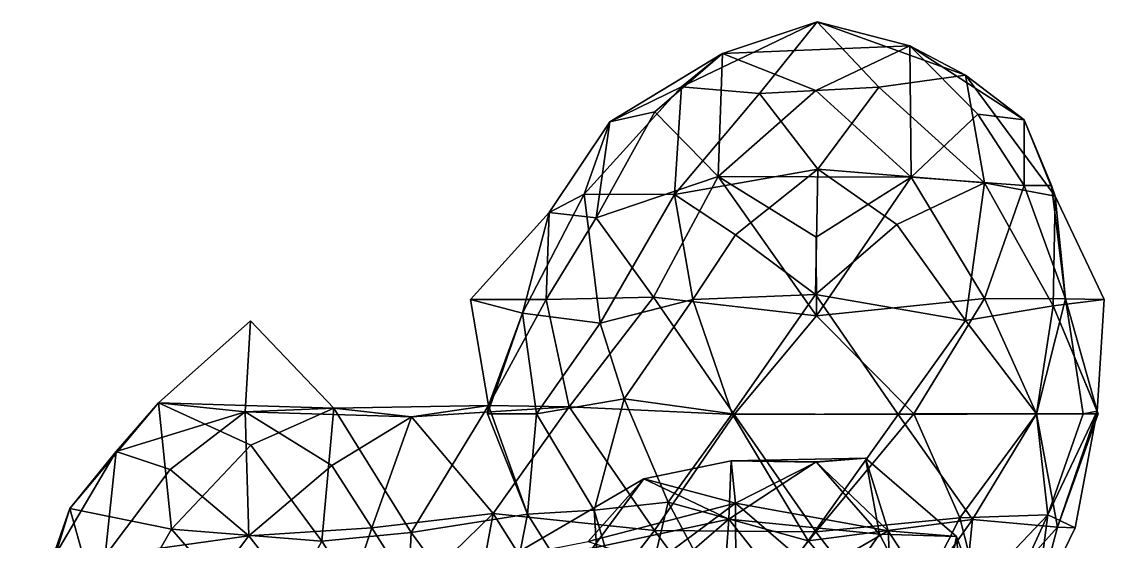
# Model space of a CAD drawing. Extents: x 290083 to 295691, y 4553739 to 4561622.
# Drawn here: x 293525.8 to 293694.8, y 4559189.9 to 4559271 of the extents above; entities that cross this region are included whole.
import ezdxf

# ---------------------------------------------------------------- set-up
doc = ezdxf.new("R2010")
doc.units = 0
doc.layers.add('Au_ppm_Pref_-_0_3', color=7, linetype='CONTINUOUS')

msp = doc.modelspace()

# ---------------------------------------------------------------- linework, layer by layer
at = {"layer": 'Au_ppm_Pref_-_0_3'}
for points in [[(293640.95, 4559259.82, 1792.34), (293628.78, 4559260.84, 1787.21), (293649.93, 4559271, 1787.57)], [(293649.93, 4559271, 1787.57), (293628.78, 4559260.84, 1787.21), (293635.2, 4559266.02, 1781.9)], [(293649.93, 4559271, 1787.57), (293635.2, 4559266.02, 1781.9), (293664.42, 4559267.25, 1781.48)], [(293659.57, 4559260.79, 1792.69), (293640.95, 4559259.82, 1792.34), (293649.93, 4559271, 1787.57)], [(293673.09, 4559262.65, 1787.24), (293659.57, 4559260.79, 1792.69), (293649.93, 4559271, 1787.57)], [(293673.09, 4559262.65, 1787.24), (293649.93, 4559271, 1787.57), (293664.42, 4559267.25, 1781.48)], [(293624.6, 4559256.91, 1777.98), (293635.2, 4559266.02, 1781.9), (293617.59, 4559255.37, 1781.8)], [(293617.59, 4559255.37, 1781.8), (293635.2, 4559266.02, 1781.9), (293628.78, 4559260.84, 1787.21)], [(293634.52, 4559246.87, 1774.72), (293635.2, 4559266.02, 1781.9), (293624.6, 4559256.91, 1777.98)], [(293635.2, 4559266.02, 1781.9), (293634.52, 4559246.87, 1774.72), (293649.76, 4559260.28, 1776.97)], [(293649.76, 4559260.28, 1776.97), (293664.42, 4559267.25, 1781.48), (293635.2, 4559266.02, 1781.9)], [(293649.76, 4559260.28, 1776.97), (293664.61, 4559246.76, 1774.86), (293664.42, 4559267.25, 1781.48)], [(293664.42, 4559267.25, 1781.48), (293682.25, 4559255.71, 1781.8), (293673.09, 4559262.65, 1787.24)], [(293675, 4559256.57, 1778.09), (293664.42, 4559267.25, 1781.48), (293664.61, 4559246.76, 1774.86)], [(293675, 4559256.57, 1778.09), (293682.25, 4559255.71, 1781.8), (293664.42, 4559267.25, 1781.48)], [(293673.09, 4559262.65, 1787.24), (293676.08, 4559245.87, 1793.32), (293659.57, 4559260.79, 1792.69)], [(293687.09, 4559243.8, 1787.12), (293676.08, 4559245.87, 1793.32), (293673.09, 4559262.65, 1787.24)], [(293687.09, 4559243.8, 1787.12), (293673.09, 4559262.65, 1787.24), (293682.25, 4559255.71, 1781.8)], [(293613.61, 4559244.08, 1787.1), (293628.78, 4559260.84, 1787.21), (293627.67, 4559244.06, 1793.32)], [(293613.61, 4559244.08, 1787.1), (293617.59, 4559255.37, 1781.8), (293628.78, 4559260.84, 1787.21)], [(293640.95, 4559259.82, 1792.34), (293627.67, 4559244.06, 1793.32), (293628.78, 4559260.84, 1787.21)], [(293627.67, 4559244.06, 1793.32), (293640.95, 4559259.82, 1792.34), (293650.03, 4559247.98, 1796.32)], [(293649.76, 4559260.28, 1776.97), (293634.52, 4559246.87, 1774.72), (293664.61, 4559246.76, 1774.86)], [(293659.57, 4559260.79, 1792.69), (293650.03, 4559247.98, 1796.32), (293640.95, 4559259.82, 1792.34)], [(293659.57, 4559260.79, 1792.69), (293676.08, 4559245.87, 1793.32), (293650.03, 4559247.98, 1796.32)], [(293615.48, 4559240.41, 1777.23), (293634.52, 4559246.87, 1774.72), (293624.6, 4559256.91, 1777.98)], [(293624.6, 4559256.91, 1777.98), (293617.59, 4559255.37, 1781.8), (293615.48, 4559240.41, 1777.23)], [(293682.26, 4559245.46, 1778.37), (293675, 4559256.57, 1778.09), (293664.61, 4559246.76, 1774.86)], [(293682.25, 4559255.71, 1781.8), (293675, 4559256.57, 1778.09), (293682.26, 4559245.46, 1778.37)], [(293613.61, 4559244.08, 1787.1), (293608.11, 4559241.21, 1781.8), (293617.59, 4559255.37, 1781.8)], [(293615.48, 4559240.41, 1777.23), (293617.59, 4559255.37, 1781.8), (293608.11, 4559241.21, 1781.8)], [(293687.09, 4559243.8, 1787.12), (293682.25, 4559255.71, 1781.8), (293686.5, 4559245.46, 1781.8)], [(293686.5, 4559245.46, 1781.8), (293682.25, 4559255.71, 1781.8), (293682.26, 4559245.46, 1778.37)], [(293627.67, 4559244.06, 1793.32), (293650.03, 4559247.98, 1796.32), (293637.2, 4559237.75, 1797.05)], [(293649.69, 4559228.43, 1797.46), (293637.2, 4559237.75, 1797.05), (293650.03, 4559247.98, 1796.32)], [(293649.69, 4559228.43, 1797.46), (293650.03, 4559247.98, 1796.32), (293662.4, 4559239.37, 1797.59)], [(293676.08, 4559245.87, 1793.32), (293662.4, 4559239.37, 1797.59), (293650.03, 4559247.98, 1796.32)], [(293615.48, 4559240.41, 1777.23), (293624.42, 4559228.04, 1773.85), (293634.52, 4559246.87, 1774.72)], [(293649.82, 4559225.12, 1773.11), (293634.52, 4559246.87, 1774.72), (293624.42, 4559228.04, 1773.85)], [(293649.82, 4559225.12, 1773.11), (293649.8, 4559237.38, 1772.61), (293634.52, 4559246.87, 1774.72)], [(293649.8, 4559237.38, 1772.61), (293664.61, 4559246.76, 1774.86), (293634.52, 4559246.87, 1774.72)], [(293649.8, 4559237.38, 1772.61), (293649.82, 4559225.12, 1773.11), (293664.61, 4559246.76, 1774.86)], [(293676.04, 4559227.82, 1775.45), (293664.61, 4559246.76, 1774.86), (293649.82, 4559225.12, 1773.11)], [(293662.4, 4559239.37, 1797.59), (293676.08, 4559245.87, 1793.32), (293673.08, 4559224.37, 1797.62)], [(293682.26, 4559245.46, 1778.37), (293664.61, 4559246.76, 1774.86), (293676.04, 4559227.82, 1775.45)], [(293686.79, 4559226.65, 1793.41), (293673.08, 4559224.37, 1797.62), (293676.08, 4559245.87, 1793.32)], [(293687.09, 4559243.8, 1787.12), (293686.79, 4559226.65, 1793.41), (293676.08, 4559245.87, 1793.32)], [(293613.61, 4559244.08, 1787.1), (293616.07, 4559223.96, 1792.85), (293603.98, 4559225.51, 1786.97)], [(293613.61, 4559244.08, 1787.1), (293603.98, 4559225.51, 1786.97), (293608.11, 4559241.21, 1781.8)], [(293613.61, 4559244.08, 1787.1), (293627.67, 4559244.06, 1793.32), (293616.07, 4559223.96, 1792.85)], [(293616.07, 4559223.96, 1792.85), (293627.67, 4559244.06, 1793.32), (293630.57, 4559227.64, 1796.8)], [(293637.2, 4559237.75, 1797.05), (293630.57, 4559227.64, 1796.8), (293627.67, 4559244.06, 1793.32)], [(293688.71, 4559227.74, 1781.6), (293682.26, 4559245.46, 1778.37), (293676.04, 4559227.82, 1775.45)], [(293682.26, 4559245.46, 1778.37), (293688.71, 4559227.74, 1781.6), (293686.5, 4559245.46, 1781.8)], [(293686.5, 4559245.46, 1781.8), (293688.71, 4559227.74, 1781.6), (293687.09, 4559243.8, 1787.12)], [(293694.75, 4559227.64, 1787.74), (293686.79, 4559226.65, 1793.41), (293687.09, 4559243.8, 1787.12)], [(293688.71, 4559227.74, 1781.6), (293694.75, 4559227.64, 1787.74), (293687.09, 4559243.8, 1787.12)], [(293607.68, 4559227.64, 1776.89), (293608.11, 4559241.21, 1781.8), (293595.86, 4559227.64, 1781.8)], [(293595.86, 4559227.64, 1781.8), (293608.11, 4559241.21, 1781.8), (293603.98, 4559225.51, 1786.97)], [(293607.68, 4559227.64, 1776.89), (293615.48, 4559240.41, 1777.23), (293608.11, 4559241.21, 1781.8)], [(293607.68, 4559227.64, 1776.89), (293624.42, 4559228.04, 1773.85), (293615.48, 4559240.41, 1777.23)], [(293649.69, 4559228.43, 1797.46), (293662.4, 4559239.37, 1797.59), (293673.08, 4559224.37, 1797.62)], [(293649.69, 4559228.43, 1797.46), (293630.57, 4559227.64, 1796.8), (293637.2, 4559237.75, 1797.05)], [(293603.98, 4559225.51, 1786.97), (293598.67, 4559211.13, 1782.1), (293595.86, 4559227.64, 1781.8)], [(293595.86, 4559227.64, 1781.8), (293598.67, 4559211.13, 1782.1), (293607.68, 4559227.64, 1776.89)], [(293611.24, 4559210.89, 1775.11), (293607.68, 4559227.64, 1776.89), (293598.67, 4559211.13, 1782.1)], [(293607.68, 4559227.64, 1776.89), (293611.24, 4559210.89, 1775.11), (293624.42, 4559228.04, 1773.85)], [(293637.02, 4559209.72, 1773.11), (293624.42, 4559228.04, 1773.85), (293611.24, 4559210.89, 1775.11)], [(293630.57, 4559227.64, 1796.8), (293619.85, 4559212.18, 1795.17), (293616.07, 4559223.96, 1792.85)], [(293636.67, 4559209.83, 1797.39), (293619.85, 4559212.18, 1795.17), (293630.57, 4559227.64, 1796.8)], [(293637.02, 4559209.72, 1773.11), (293649.82, 4559225.12, 1773.11), (293624.42, 4559228.04, 1773.85)], [(293649.69, 4559228.43, 1797.46), (293636.67, 4559209.83, 1797.39), (293630.57, 4559227.64, 1796.8)], [(293649.69, 4559228.43, 1797.46), (293662.56, 4559209.73, 1798.37), (293636.67, 4559209.83, 1797.39)], [(293649.69, 4559228.43, 1797.46), (293673.08, 4559224.37, 1797.62), (293662.56, 4559209.73, 1798.37)], [(293665.03, 4559209.82, 1774.03), (293676.04, 4559227.82, 1775.45), (293649.82, 4559225.12, 1773.11)], [(293665.03, 4559209.82, 1774.03), (293684.15, 4559209.83, 1777.48), (293676.04, 4559227.82, 1775.45)], [(293688.71, 4559227.74, 1781.6), (293676.04, 4559227.82, 1775.45), (293684.15, 4559209.83, 1777.48)], [(293691.46, 4559209.83, 1781.8), (293688.71, 4559227.74, 1781.6), (293684.15, 4559209.83, 1777.48)], [(293694.75, 4559227.64, 1787.74), (293693.64, 4559210.24, 1787.2), (293686.79, 4559226.65, 1793.41)], [(293694.75, 4559227.64, 1787.74), (293688.71, 4559227.74, 1781.6), (293693.64, 4559210.24, 1787.2)], [(293693.64, 4559210.24, 1787.2), (293688.71, 4559227.74, 1781.6), (293691.46, 4559209.83, 1781.8)], [(293598.5, 4559209.83, 1787.74), (293603.98, 4559225.51, 1786.97), (293606.14, 4559209.83, 1790.5)], [(293598.5, 4559209.83, 1787.74), (293598.67, 4559211.13, 1782.1), (293603.98, 4559225.51, 1786.97)], [(293603.98, 4559225.51, 1786.97), (293616.07, 4559223.96, 1792.85), (293606.14, 4559209.83, 1790.5)], [(293686.79, 4559226.65, 1793.41), (293684.17, 4559209.83, 1798), (293673.08, 4559224.37, 1797.62)], [(293693.81, 4559209.83, 1792.43), (293684.17, 4559209.83, 1798), (293686.79, 4559226.65, 1793.41)], [(293693.64, 4559210.24, 1787.2), (293693.81, 4559209.83, 1792.43), (293686.79, 4559226.65, 1793.41)], [(293561.56, 4559224.34, 1781.29), (293574.53, 4559210.69, 1782.6), (293547.16, 4559211.51, 1781.93)], [(293561.56, 4559224.34, 1781.29), (293547.16, 4559211.51, 1781.93), (293560.68, 4559210.14, 1775.39)], [(293561.56, 4559224.34, 1781.29), (293560.68, 4559210.14, 1775.39), (293574.53, 4559210.69, 1782.6)], [(293616.07, 4559223.96, 1792.85), (293619.85, 4559212.18, 1795.17), (293606.14, 4559209.83, 1790.5)], [(293637.02, 4559209.72, 1773.11), (293665.03, 4559209.82, 1774.03), (293649.82, 4559225.12, 1773.11)], [(293662.56, 4559209.73, 1798.37), (293673.08, 4559224.37, 1797.62), (293684.17, 4559209.83, 1798)], [(293606.14, 4559209.83, 1790.5), (293619.85, 4559212.18, 1795.17), (293615.13, 4559194.77, 1793.01)], [(293626.68, 4559196.06, 1797.29), (293615.13, 4559194.77, 1793.01), (293619.85, 4559212.18, 1795.17)], [(293626.68, 4559196.06, 1797.29), (293619.85, 4559212.18, 1795.17), (293636.67, 4559209.83, 1797.39)], [(293549.21, 4559191.84, 1787.18), (293533.37, 4559195.03, 1781.6), (293547.16, 4559211.51, 1781.93)], [(293540.56, 4559203.95, 1775.86), (293547.16, 4559211.51, 1781.93), (293533.37, 4559195.03, 1781.6)], [(293560.68, 4559210.14, 1775.39), (293547.16, 4559211.51, 1781.93), (293540.56, 4559203.95, 1775.86)], [(293549.21, 4559191.84, 1787.18), (293547.16, 4559211.51, 1781.93), (293561.6, 4559204.93, 1786.11)], [(293561.6, 4559204.93, 1786.11), (293547.16, 4559211.51, 1781.93), (293574.53, 4559210.69, 1782.6)], [(293586.65, 4559209.36, 1776.16), (293574.53, 4559210.69, 1782.6), (293560.68, 4559210.14, 1775.39)], [(293572.68, 4559189.95, 1786.33), (293561.6, 4559204.93, 1786.11), (293574.53, 4559210.69, 1782.6)], [(293572.68, 4559189.95, 1786.33), (293574.53, 4559210.69, 1782.6), (293586.6, 4559191.3, 1782.91)], [(293586.6, 4559191.3, 1782.91), (293574.53, 4559210.69, 1782.6), (293598.67, 4559211.13, 1782.1)], [(293598.67, 4559211.13, 1782.1), (293574.53, 4559210.69, 1782.6), (293586.65, 4559209.36, 1776.16)], [(293604.77, 4559194.15, 1786.87), (293586.6, 4559191.3, 1782.91), (293598.67, 4559211.13, 1782.1)], [(293586.65, 4559209.36, 1776.16), (293611.24, 4559210.89, 1775.11), (293598.67, 4559211.13, 1782.1)], [(293586.65, 4559209.36, 1776.16), (293599.38, 4559194.27, 1773.52), (293611.24, 4559210.89, 1775.11)], [(293604.77, 4559194.15, 1786.87), (293598.67, 4559211.13, 1782.1), (293598.5, 4559209.83, 1787.74)], [(293599.38, 4559194.27, 1773.52), (293624.55, 4559191.62, 1774.17), (293611.24, 4559210.89, 1775.11)], [(293624.55, 4559191.62, 1774.17), (293637.02, 4559209.72, 1773.11), (293611.24, 4559210.89, 1775.11)], [(293690.22, 4559192.01, 1787.74), (293693.64, 4559210.24, 1787.2), (293685.92, 4559194.06, 1782.55)], [(293685.92, 4559194.06, 1782.55), (293693.64, 4559210.24, 1787.2), (293691.46, 4559209.83, 1781.8)], [(293687.46, 4559192.16, 1793.63), (293693.64, 4559210.24, 1787.2), (293690.22, 4559192.01, 1787.74)], [(293693.64, 4559210.24, 1787.2), (293687.46, 4559192.16, 1793.63), (293693.81, 4559209.83, 1792.43)], [(293549.01, 4559201.15, 1772.81), (293560.68, 4559210.14, 1775.39), (293540.56, 4559203.95, 1775.86)], [(293561.25, 4559190.77, 1771.54), (293560.68, 4559210.14, 1775.39), (293549.01, 4559201.15, 1772.81)], [(293561.25, 4559190.77, 1771.54), (293574.2, 4559201.74, 1772.61), (293560.68, 4559210.14, 1775.39)], [(293560.68, 4559210.14, 1775.39), (293574.2, 4559201.74, 1772.61), (293586.65, 4559209.36, 1776.16)], [(293580.46, 4559192.01, 1772.91), (293586.65, 4559209.36, 1776.16), (293574.2, 4559201.74, 1772.61)], [(293580.46, 4559192.01, 1772.91), (293599.38, 4559194.27, 1773.52), (293586.65, 4559209.36, 1776.16)], [(293604.77, 4559194.15, 1786.87), (293598.5, 4559209.83, 1787.74), (293606.14, 4559209.83, 1790.5)], [(293615.13, 4559194.77, 1793.01), (293604.77, 4559194.15, 1786.87), (293606.14, 4559209.83, 1790.5)], [(293624.55, 4559191.62, 1774.17), (293649.74, 4559191.41, 1773.62), (293637.02, 4559209.72, 1773.11)], [(293626.68, 4559196.06, 1797.29), (293636.67, 4559209.83, 1797.39), (293648.54, 4559189.99, 1799.08)], [(293648.54, 4559189.99, 1799.08), (293636.67, 4559209.83, 1797.39), (293662.56, 4559209.73, 1798.37)], [(293649.74, 4559191.41, 1773.62), (293665.03, 4559209.82, 1774.03), (293637.02, 4559209.72, 1773.11)], [(293648.54, 4559189.99, 1799.08), (293662.56, 4559209.73, 1798.37), (293674.17, 4559193.33, 1798.79)], [(293665.03, 4559209.82, 1774.03), (293649.74, 4559191.41, 1773.62), (293672.2, 4559193.58, 1776.16)], [(293674.17, 4559193.33, 1798.79), (293662.56, 4559209.73, 1798.37), (293684.17, 4559209.83, 1798)], [(293672.2, 4559193.58, 1776.16), (293684.15, 4559209.83, 1777.48), (293665.03, 4559209.82, 1774.03)], [(293672.2, 4559193.58, 1776.16), (293685.92, 4559194.06, 1782.55), (293684.15, 4559209.83, 1777.48)], [(293674.17, 4559193.33, 1798.79), (293684.17, 4559209.83, 1798), (293687.46, 4559192.16, 1793.63)], [(293691.46, 4559209.83, 1781.8), (293684.15, 4559209.83, 1777.48), (293685.92, 4559194.06, 1782.55)], [(293693.81, 4559209.83, 1792.43), (293687.46, 4559192.16, 1793.63), (293684.17, 4559209.83, 1798)], [(293531.16, 4559187.96, 1775.86), (293540.56, 4559203.95, 1775.86), (293533.37, 4559195.03, 1781.6)], [(293540.56, 4559203.95, 1775.86), (293531.16, 4559187.96, 1775.86), (293538.87, 4559187.64, 1772.54)], [(293540.56, 4559203.95, 1775.86), (293538.87, 4559187.64, 1772.54), (293549.01, 4559201.15, 1772.81)], [(293549.21, 4559191.84, 1787.18), (293561.6, 4559204.93, 1786.11), (293572.68, 4559189.95, 1786.33)], [(293636.53, 4559202.47, 1823.37), (293636.15, 4559193.36, 1829.73), (293622.9, 4559199.68, 1823.33)], [(293636.53, 4559202.47, 1823.37), (293622.9, 4559199.68, 1823.33), (293637.18, 4559195.9, 1816.82)], [(293649.8, 4559202.31, 1826.81), (293636.15, 4559193.36, 1829.73), (293636.53, 4559202.47, 1823.37)], [(293659.69, 4559191.02, 1829.1), (293636.15, 4559193.36, 1829.73), (293649.8, 4559202.31, 1826.81)], [(293636.53, 4559202.47, 1823.37), (293657.49, 4559202.89, 1823.37), (293649.8, 4559202.31, 1826.81)], [(293636.53, 4559202.47, 1823.37), (293649.8, 4559202.3, 1819.94), (293657.49, 4559202.89, 1823.37)], [(293636.53, 4559202.47, 1823.37), (293637.18, 4559195.9, 1816.82), (293649.8, 4559202.3, 1819.94)], [(293661.05, 4559191.54, 1817.59), (293649.8, 4559202.3, 1819.94), (293637.18, 4559195.9, 1816.82)], [(293657.49, 4559202.89, 1823.37), (293659.69, 4559191.02, 1829.1), (293649.8, 4559202.31, 1826.81)], [(293657.49, 4559202.89, 1823.37), (293649.8, 4559202.3, 1819.94), (293661.05, 4559191.54, 1817.59)], [(293657.49, 4559202.89, 1823.37), (293671.68, 4559190.67, 1823.37), (293659.69, 4559191.02, 1829.1)], [(293671.68, 4559190.67, 1823.37), (293657.49, 4559202.89, 1823.37), (293661.05, 4559191.54, 1817.59)], [(293561.25, 4559190.77, 1771.54), (293549.01, 4559201.15, 1772.81), (293538.87, 4559187.64, 1772.54)], [(293580.46, 4559192.01, 1772.91), (293574.2, 4559201.74, 1772.61), (293561.25, 4559190.77, 1771.54)], [(293614.9, 4559188.85, 1828.14), (293602.07, 4559187.5, 1822.65), (293622.9, 4559199.68, 1823.33)], [(293622.9, 4559199.68, 1823.33), (293602.07, 4559187.5, 1822.65), (293614.21, 4559189.9, 1817.91)], [(293637.18, 4559195.9, 1816.82), (293622.9, 4559199.68, 1823.33), (293614.21, 4559189.9, 1817.91)], [(293622.9, 4559199.68, 1823.33), (293636.15, 4559193.36, 1829.73), (293614.9, 4559188.85, 1828.14)], [(293539.17, 4559174.25, 1786.63), (293525.83, 4559173.51, 1781.37), (293533.37, 4559195.03, 1781.6)], [(293525.83, 4559173.51, 1781.37), (293531.16, 4559187.96, 1775.86), (293533.37, 4559195.03, 1781.6)], [(293549.21, 4559191.84, 1787.18), (293539.17, 4559174.25, 1786.63), (293533.37, 4559195.03, 1781.6)], [(293614.21, 4559189.9, 1817.91), (293624.6, 4559186.52, 1813.32), (293637.18, 4559195.9, 1816.82)], [(293626.68, 4559196.06, 1797.29), (293621.35, 4559173.67, 1793.46), (293615.13, 4559194.77, 1793.01)], [(293637.87, 4559175.1, 1800.14), (293621.35, 4559173.67, 1793.46), (293626.68, 4559196.06, 1797.29)], [(293637.3, 4559173.25, 1811.79), (293637.18, 4559195.9, 1816.82), (293624.6, 4559186.52, 1813.32)], [(293648.54, 4559189.99, 1799.08), (293637.87, 4559175.1, 1800.14), (293626.68, 4559196.06, 1797.29)], [(293637.3, 4559173.25, 1811.79), (293649.8, 4559185.06, 1813.81), (293637.18, 4559195.9, 1816.82)], [(293637.18, 4559195.9, 1816.82), (293649.8, 4559185.06, 1813.81), (293661.05, 4559191.54, 1817.59)], [(293599.38, 4559194.27, 1773.52), (293580.46, 4559192.01, 1772.91), (293586.8, 4559182, 1773.25)], [(293604.77, 4559194.15, 1786.87), (293600.51, 4559172.43, 1783.42), (293586.6, 4559191.3, 1782.91)], [(293596.49, 4559178.63, 1772.77), (293599.38, 4559194.27, 1773.52), (293586.8, 4559182, 1773.25)], [(293611.62, 4559174.88, 1776.26), (293599.38, 4559194.27, 1773.52), (293596.49, 4559178.63, 1772.77)], [(293624.55, 4559191.62, 1774.17), (293599.38, 4559194.27, 1773.52), (293611.62, 4559174.88, 1776.26)], [(293616.42, 4559175.63, 1786.85), (293600.51, 4559172.43, 1783.42), (293604.77, 4559194.15, 1786.87)], [(293615.13, 4559194.77, 1793.01), (293616.42, 4559175.63, 1786.85), (293604.77, 4559194.15, 1786.87)], [(293614.9, 4559188.85, 1828.14), (293636.15, 4559193.36, 1829.73), (293624.6, 4559183.38, 1832.37)], [(293615.13, 4559194.77, 1793.01), (293621.35, 4559173.67, 1793.46), (293616.42, 4559175.63, 1786.85)], [(293634.51, 4559170.56, 1832.77), (293624.6, 4559183.38, 1832.37), (293636.15, 4559193.36, 1829.73)], [(293636.15, 4559193.36, 1829.73), (293649.6, 4559176.44, 1831.69), (293634.51, 4559170.56, 1832.77)], [(293649.6, 4559176.44, 1831.69), (293636.15, 4559193.36, 1829.73), (293659.69, 4559191.02, 1829.1)], [(293648.54, 4559189.99, 1799.08), (293674.17, 4559193.33, 1798.79), (293661.35, 4559175.15, 1798.8)], [(293662.64, 4559174.72, 1776.33), (293672.2, 4559193.58, 1776.16), (293649.74, 4559191.41, 1773.62)], [(293661.35, 4559175.15, 1798.8), (293674.17, 4559193.33, 1798.79), (293672.36, 4559175.36, 1793.08)], [(293662.64, 4559174.72, 1776.33), (293675, 4559182.55, 1779.01), (293672.2, 4559193.58, 1776.16)], [(293675, 4559182.55, 1779.01), (293685.92, 4559194.06, 1782.55), (293672.2, 4559193.58, 1776.16)], [(293687.46, 4559192.16, 1793.63), (293672.36, 4559175.36, 1793.08), (293674.17, 4559193.33, 1798.79)], [(293675, 4559182.55, 1779.01), (293680.29, 4559181.68, 1781.8), (293685.92, 4559194.06, 1782.55)], [(293680.29, 4559181.68, 1781.8), (293684, 4559179.27, 1787.74), (293685.92, 4559194.06, 1782.55)], [(293685.92, 4559194.06, 1782.55), (293684, 4559179.27, 1787.74), (293690.22, 4559192.01, 1787.74)], [(293539.17, 4559174.25, 1786.63), (293549.21, 4559191.84, 1787.18), (293564.24, 4559174.55, 1788.96)], [(293572.68, 4559189.95, 1786.33), (293564.24, 4559174.55, 1788.96), (293549.21, 4559191.84, 1787.18)], [(293574.45, 4559173.9, 1771.06), (293580.46, 4559192.01, 1772.91), (293561.25, 4559190.77, 1771.54)], [(293574.45, 4559173.9, 1771.06), (293586.8, 4559182, 1773.25), (293580.46, 4559192.01, 1772.91)], [(293672.36, 4559175.36, 1793.08), (293687.46, 4559192.16, 1793.63), (293684, 4559179.27, 1787.74)], [(293690.22, 4559192.01, 1787.74), (293684, 4559179.27, 1787.74), (293687.46, 4559192.16, 1793.63)], [(293561.25, 4559190.77, 1771.54), (293538.87, 4559187.64, 1772.54), (293548.76, 4559174.14, 1770.44)], [(293574.45, 4559173.9, 1771.06), (293561.25, 4559190.77, 1771.54), (293548.76, 4559174.14, 1770.44)], [(293585.6, 4559170.15, 1785.82), (293564.24, 4559174.55, 1788.96), (293572.68, 4559189.95, 1786.33)], [(293585.6, 4559170.15, 1785.82), (293572.68, 4559189.95, 1786.33), (293586.6, 4559191.3, 1782.91)], [(293600.51, 4559172.43, 1783.42), (293585.6, 4559170.15, 1785.82), (293586.6, 4559191.3, 1782.91)], [(293636.75, 4559175.23, 1776.19), (293624.55, 4559191.62, 1774.17), (293611.62, 4559174.88, 1776.26)], [(293636.75, 4559175.23, 1776.19), (293649.74, 4559191.41, 1773.62), (293624.55, 4559191.62, 1774.17)], [(293636.75, 4559175.23, 1776.19), (293662.64, 4559174.72, 1776.33), (293649.74, 4559191.41, 1773.62)], [(293661.35, 4559175.15, 1798.8), (293637.87, 4559175.1, 1800.14), (293648.54, 4559189.99, 1799.08)], [(293659.69, 4559191.02, 1829.1), (293668.46, 4559174.19, 1828.7), (293649.6, 4559176.44, 1831.69)], [(293662.03, 4559171.71, 1811.99), (293661.05, 4559191.54, 1817.59), (293649.8, 4559185.06, 1813.81)], [(293659.69, 4559191.02, 1829.1), (293671.68, 4559190.67, 1823.37), (293668.46, 4559174.19, 1828.7)], [(293671.68, 4559190.67, 1823.37), (293661.05, 4559191.54, 1817.59), (293673.26, 4559172.72, 1817.32)], [(293662.03, 4559171.71, 1811.99), (293673.26, 4559172.72, 1817.32), (293661.05, 4559191.54, 1817.59)], [(293671.68, 4559190.67, 1823.37), (293677.81, 4559174.19, 1823.37), (293668.46, 4559174.19, 1828.7)], [(293677.81, 4559174.19, 1823.37), (293671.68, 4559190.67, 1823.37), (293673.26, 4559172.72, 1817.32)]]:
    msp.add_3dface(points, dxfattribs=at)

doc.saveas('drawing.dxf')
